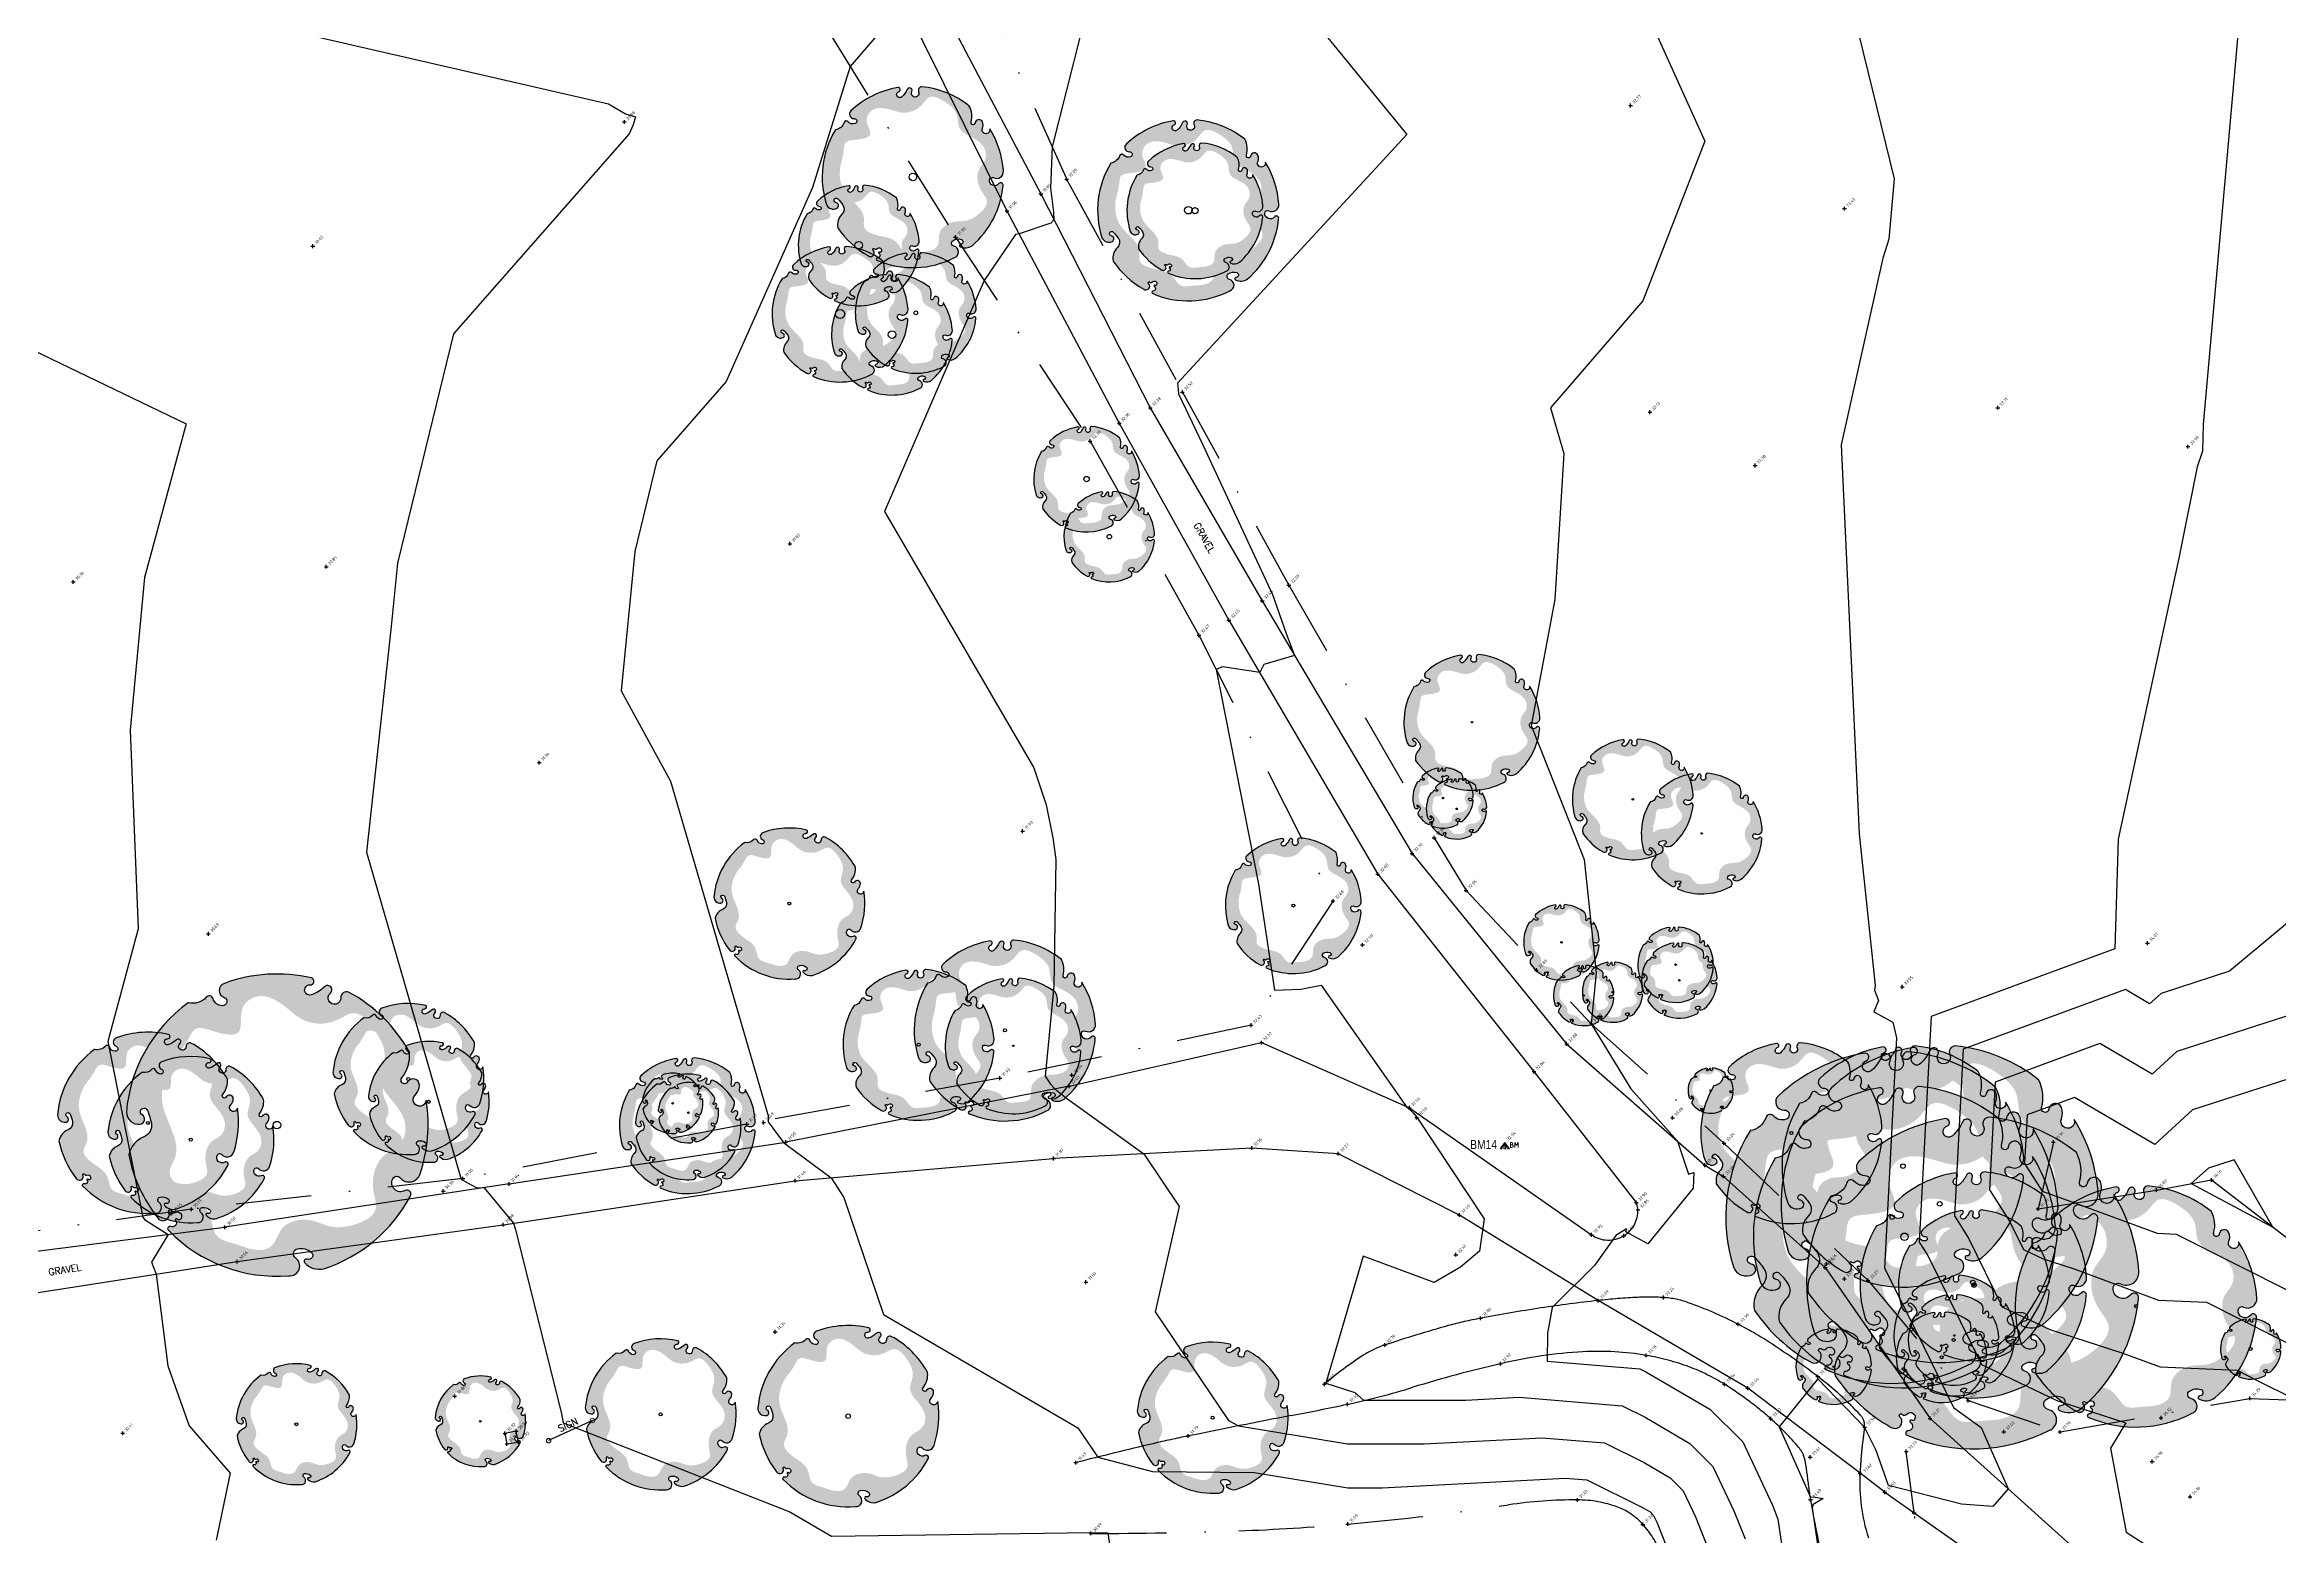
# Model space of a CAD drawing. Header units: metres. Extents: x 245957 to 247358, y 7418632 to 7419642.
# Drawn here: x 246593.6 to 246741.4, y 7419006.2 to 7419104.9 of the extents above; entities that cross this region are included whole.
import ezdxf
from ezdxf.enums import TextEntityAlignment as Align

# ---------------------------------------------------------------- set-up
doc = ezdxf.new("R2010")
doc.units = ezdxf.units.M
doc.linetypes.add('DASHDOT', pattern=[10, 5, -2.5, 0, -2.5])
doc.linetypes.add('PHANTOM', pattern=[2.5, 1.25, -0.25, 0.25, -0.25, 0.25, -0.25])
for name, color, linetype in [('-TEXT', 7, 'Continuous'), ('017_NAIL-L', 8, 'Continuous'), ('102_TOP_OF_BANK', 37, 'PHANTOM'), ('102_TOP_OF_BANK-L', 37, 'PHANTOM'), ('102_TOP_OF_BANK-S', 37, 'PHANTOM'), ('103_TOE_OF_BATTER', 37, 'DASHDOT'), ('103_TOE_OF_BATTER-L', 37, 'DASHDOT'), ('103_TOE_OF_BATTER-S', 37, 'DASHDOT'), ('104_EXISTING_SURFACE-L', 35, 'Continuous'), ('104_EXISTING_SURFACE-S', 35, 'Continuous'), ('201_SINGLE_TREE-H', 63, 'Continuous'), ('201_SINGLE_TREE-S', 96, 'Continuous'), ('203_GROUP_TREES', 116, 'DASHDOT'), ('203_GROUP_TREES-L', 116, 'DASHDOT'), ('203_GROUP_TREES-S', 116, 'DASHDOT'), ('405_EDGE_FORMATION', 33, 'Continuous'), ('405_EDGE_FORMATION-L', 33, 'Continuous'), ('405_EDGE_FORMATION-S', 33, 'Continuous'), ('503_SIGN', 89, 'Continuous'), ('EX-BENCHMARK', 7, 'Continuous'), ('EX-BENCHMARK_(SLS)', 8, 'Continuous'), ('EX-TRAFFIC_SIGN_(SLS)', 89, 'Continuous'), ('Surface_Contours_Major', 4, 'Continuous'), ('Surface_Contours_Minor', 253, 'Continuous')]:
    doc.layers.add(name, color=color, linetype=linetype)
doc.layers.add('EX-ELECT_PIT_(SLS)', color=7, linetype='Continuous', true_color=0xffa500)
doc.styles.add('BOLD', font='ARIALN.TTF')
doc.styles.add('ISO2.5', font='isocp.shx', dxfattribs={"height": 2.5})
doc.styles.get("Standard").update_dxf_attribs({"font": 'SIMPLEX.shx'})

# ---------------------------------------------------------------- blocks, each defined once
blk = doc.blocks.new('BM')
at = {"color": 0, "linetype": 'Continuous', "lineweight": 13}
for p, q in [((0, 0), (-0.31, -0.44)), ((-0.19, -0.44), (0, 0)), ((0, 0), (-0.06, -0.44)), ((0, 0), (0.19, -0.44)), ((0.31, -0.44), (0, 0)), ((0, 0), (0.06, -0.44)), ((-0.31, -0.44), (-0.19, -0.44)), ((-0.06, -0.44), (0.06, -0.44)), ((0.19, -0.44), (0.31, -0.44)), ((0.47, -0.02), (0.38, -0.02)), ((0.38, -0.02), (0.38, -0.34)), ((0.47, -0.16), (0.38, -0.16)), ((0.38, -0.16), (0.39, -0.16)), ((0.38, -0.34), (0.47, -0.34)), ((0.38, -0.34), (0.39, -0.34)), ((0.52, -0.04), (0.47, -0.02)), ((0.47, -0.16), (0.52, -0.14)), ((0.52, -0.17), (0.47, -0.16)), ((0.47, -0.34), (0.52, -0.33)), ((0.54, -0.09), (0.52, -0.04)), ((0.52, -0.14), (0.54, -0.09)), ((0.55, -0.21), (0.52, -0.17)), ((0.52, -0.33), (0.55, -0.29)), ((0.56, -0.25), (0.55, -0.21)), ((0.55, -0.29), (0.56, -0.25)), ((0.67, -0.34), (0.67, -0.02)), ((0.67, -0.02), (0.78, -0.19)), ((0.78, -0.19), (0.89, -0.02)), ((0.89, -0.02), (0.89, -0.34))]:
    blk.add_line(p, q, dxfattribs=at)
blk = doc.blocks.new('CROSS')
at = {"color": 0, "linetype": 'Continuous'}
for p, q in [((-0.5, 0), (0.5, 0)), ((0, -0.5), (0, 0.5))]:
    blk.add_line(p, q, dxfattribs=at)
blk = doc.blocks.new('201T')
at = {"layer": '201_SINGLE_TREE-S'}
blk.add_circle((0, 0), 0.5, dxfattribs=at)
blk = doc.blocks.new('201C')
at = {"layer": '201_SINGLE_TREE-H', "transparency": 33554534}
h = blk.add_hatch(color=256, dxfattribs=at)
h.paths.add_polyline_path([(-0.3717, -0.3344, 0.222926), (0.0196, -0.4996, 0.770799), (0.0439, -0.4417, -0.650302), (0.0511, -0.4116, -0.234737), (0.0964, -0.4247, -0.847312), (0.0816, -0.4475, 0.78443), (0.0732, -0.4583, 0.276934), (0.1352, -0.4813, 0.193599), (0.4309, -0.2536, 0.800435), (0.4144, -0.2337, -0.75216), (0.3757, -0.1925, -0.528914), (0.4006, -0.1909, 0.594112), (0.4663, -0.1804, 0.123805), (0.4962, 0.0616, -1.41759), (0.4607, 0.0811, 0.206906), (0.4758, 0.1133, 0.759729), (0.4374, 0.1252, -1.073307), (0.4187, 0.1392, 0.194379), (0.4474, 0.2231, 0.144612), (0.2544, 0.4304, 0.53339), (0.2277, 0.4128, -1.592592), (0.1939, 0.4293, 1.030038), (0.1758, 0.4513, -0.10361), (0.1314, 0.4262, -1.238487), (0.1282, 0.4593, 0.884725), (0.1336, 0.4818, 0.147549), (-0.1551, 0.4753, 0.71725), (-0.1579, 0.4291, -0.864032), (-0.1646, 0.4015, -0.310704), (-0.1946, 0.4266, 0.58143), (-0.2167, 0.4321, -0.281558), (-0.2766, 0.4162), (-0.2775, 0.4159, 0.217121), (-0.4959, 0.0634), (-0.4959, 0.0634, 0.440011), (-0.4522, 0.021, 0.723973), (-0.4442, 0.0516, -1.384648), (-0.4262, 0.0659, -0.051107), (-0.4149, 0.0223, -0.361502), (-0.441, -0.0208, 0.256822), (-0.4937, -0.0791, 0.116166), (-0.4065, -0.2911, 0.67803), (-0.3682, -0.2843, 0.170035), (-0.3696, -0.274, -1.054701), (-0.3596, -0.2696, 0.431903), (-0.3468, -0.2749, -0.910728), (-0.3329, -0.2993, -0.42046), (-0.3418, -0.2976, 1.007885), (-0.3479, -0.3018, -0.766634), (-0.3646, -0.3216, 0.938602), (-0.3717, -0.3344)])
edge = h.paths.add_edge_path(flags=16)
edge.add_spline(control_points=[(-0.3177, 0.2468), (-0.303, 0.2628), (-0.2856, 0.2893), (-0.256, 0.3411), (-0.1928, 0.3155), (-0.0921, 0.286), (-0.1162, 0.3941), (-0.0359, 0.4462), (0.0392, 0.3985), (0.1028, 0.3299), (0.1957, 0.3214), (0.2784, 0.3804), (0.3442, 0.2961), (0.3785, 0.2147), (0.3303, 0.1307), (0.3915, 0.0592), (0.4378, -0.0139), (0.4055, -0.0919), (0.3459, -0.1091), (0.3102, -0.1666), (0.3057, -0.2282), (0.3286, -0.3091), (0.2408, -0.3447), (0.1647, -0.3496), (0.103, -0.3142), (0.0463, -0.3153), (0.0047, -0.3356), (-0.0139, -0.3682), (-0.0327, -0.4069), (-0.0927, -0.4151), (-0.1463, -0.3868), (-0.23, -0.3665), (-0.2245, -0.2773), (-0.2864, -0.2294), (-0.3344, -0.1941), (-0.3737, -0.1409), (-0.3276, -0.0866), (-0.344, -0.0009), (-0.3866, 0.0828), (-0.3665, 0.1796), (-0.3359, 0.2271), (-0.3177, 0.2468)], knot_values=[0, 0, 0, 0, 0.064972, 0.101243, 0.15652, 0.245586, 0.324463, 0.387907, 0.486094, 0.554514, 0.671826, 0.728629, 0.823661, 0.919885, 0.989953, 1.075257, 1.171704, 1.23593, 1.293575, 1.346478, 1.426142, 1.479146, 1.570817, 1.644481, 1.712561, 1.774901, 1.807, 1.846291, 1.885582, 1.928182, 2.007036, 2.074591, 2.151638, 2.226455, 2.293426, 2.340744, 2.397548, 2.47317, 2.587294, 2.673595, 2.754259, 2.754259, 2.754259, 2.754259], degree=3, periodic=0)
at = {"layer": '201_SINGLE_TREE-S'}
blk.add_lwpolyline([(-0.3717, -0.3344, 0.222926), (0.0196, -0.4996, 0.770799), (0.0439, -0.4417, -0.650302), (0.0511, -0.4116, -0.234737), (0.0964, -0.4247, -0.847312), (0.0816, -0.4475, 0.78443), (0.0732, -0.4583, 0.276934), (0.1352, -0.4813, 0.193599), (0.4309, -0.2536, 0.800435), (0.4144, -0.2337, -0.75216), (0.3757, -0.1925, -0.528914), (0.4006, -0.1909, 0.594112), (0.4663, -0.1804, 0.123805), (0.4962, 0.0616, -1.41759), (0.4607, 0.0811, 0.206906), (0.4758, 0.1133, 0.759729), (0.4374, 0.1252, -1.073307), (0.4187, 0.1392, 0.194379), (0.4474, 0.2231, 0.144612), (0.2544, 0.4304, 0.53339), (0.2277, 0.4128, -1.592592), (0.1939, 0.4293, 1.030038), (0.1758, 0.4513, -0.10361), (0.1314, 0.4262, -1.238487), (0.1282, 0.4593, 0.884725), (0.1336, 0.4818, 0.147549), (-0.1551, 0.4753, 0.71725), (-0.1579, 0.4291, -0.864032), (-0.1646, 0.4015, -0.310704), (-0.1946, 0.4266, 0.58143), (-0.2167, 0.4321, -0.281558), (-0.2766, 0.4162), (-0.2775, 0.4159, 0.217121), (-0.4959, 0.0634), (-0.4959, 0.0634, 0.440011), (-0.4522, 0.021, 0.723973), (-0.4442, 0.0516, -1.384648), (-0.4262, 0.0659, -0.051107), (-0.4149, 0.0223, -0.361502), (-0.441, -0.0208, 0.256822), (-0.4937, -0.0791, 0.116166), (-0.4065, -0.2911, 0.67803), (-0.3682, -0.2843, 0.170035), (-0.3696, -0.274, -1.054701), (-0.3596, -0.2696, 0.431903), (-0.3468, -0.2749, -0.910728), (-0.3329, -0.2993, -0.42046), (-0.3418, -0.2976, 1.007885), (-0.3479, -0.3018, -0.766634), (-0.3646, -0.3216, 0.938602), (-0.3717, -0.3344)], format="xyb", dxfattribs=at)
blk = doc.blocks.new('SPD')
at = {"color": 0, "linetype": 'Continuous', "lineweight": 13}
blk.add_circle((0, 0), 0.15, dxfattribs=at)
blk = doc.blocks.new('GR')
at = {"layer": '-TEXT'}
blk.add_text('GRAVEL', height=0.45, dxfattribs=at).set_placement((0.04, -0.22), align=Align.CENTER)

msp = doc.modelspace()

# ---------------------------------------------------------------- linework, layer by layer
at = {"layer": '102_TOP_OF_BANK', "ltscale": 10}
msp.add_lwpolyline([(246726.44, 7419032.27), (246725.42, 7419027.84), (246733.25, 7419029.09), (246736.9, 7419029.76), (246743.36, 7419024.81), (246752.54, 7419025.86), (246758.62, 7419023.39)], dxfattribs=at)
for points in [[(246714.2, 7419006.09, -0.093938), (246713.65, 7419010.35, -0.003643), (246713.69, 7419011.06, -0.003153), (246713.76, 7419011.89, -0.021187), (246713.87, 7419012.71, 0.024665), (246713.95, 7419013.41, 0.207708), (246713.68, 7419014.19, 0.042892), (246710.86, 7419016.75, 0.018118), (246707.85, 7419018.89, 0.025606), (246705.59, 7419020.21, 0.033551), (246702.29, 7419021.64, 0.071727), (246700.64, 7419021.98, 0.02564), (246698.96, 7419021.99, 0.016227), (246696.32, 7419021.78, 0.009632), (246692.54, 7419021.29, 0.009069), (246688.55, 7419020.61, 0.021961), (246686.41, 7419020.12, 0.010961), (246682.22, 7419018.84, 0.064943), (246680.79, 7419018.16, 0.031815), (246678.22, 7419016.25)], [(246661.78, 7419011.06, -0.003736), (246666.89, 7419012.31, -0.008267), (246669.21, 7419012.82, -0.002044), (246676.02, 7419014.17, 0.003733), (246679.74, 7419014.92, 0.022942), (246684.07, 7419016.04, -0.017071), (246689.86, 7419017.6, -0.043334), (246695.32, 7419018.39, -0.057041), (246699.51, 7419018.15, -0.045495), (246702.35, 7419017.39, -0.051482), (246704.68, 7419016.24, -0.020122), (246706.29, 7419015.14, -0.021033), (246707.74, 7419013.96, -0.036034), (246709.6, 7419012.06, -0.116676), (246709.98, 7419011.32, -0.037667), (246710.14, 7419010.35, 0.021168), (246710.37, 7419008.61, 0.018688), (246711.68, 7419002.44, -0.026502)]]:
    msp.add_lwpolyline(points, format="xyb", dxfattribs=at)
at = {"layer": '103_TOE_OF_BATTER'}
for points in [[(246705.49, 7418928.48, 0.000003), (246706.2, 7418917.81, 0.000938)], [(246662.78, 7419006.37, 0.009113), (246672.55, 7419006.54, 0.012335), (246679.76, 7419006.99, 0.016642), (246690.4, 7419008.26, -0.039111), (246694.95, 7419008.59, -0.08902), (246697.62, 7419008.11, -0.120307), (246699.28, 7419006.97, -0.083201), (246700.47, 7419005.1, -0.083834)]]:
    msp.add_lwpolyline(points, format="xyb", dxfattribs=at)
msp.add_lwpolyline([(246718.22, 7418999.95), (246717.23, 7419007.74), (246716.71, 7419011.79)], dxfattribs=at)
at = {"layer": '203_GROUP_TREES'}
for p, q in [((246654.92, 7419109.9), (246661.17, 7419095.99)), ((246645.39, 7419105.8), (246653.82, 7419092.15)), ((246661.17, 7419095.99), (246668.83, 7419081.9)), ((246653.82, 7419092.15), (246662.72, 7419078.65)), ((246668.83, 7419081.9), (246675.87, 7419069.12)), ((246662.72, 7419078.65), (246669.92, 7419065.81)), ((246675.87, 7419069.12), (246685.48, 7419052.41)), ((246669.92, 7419065.81), (246678.79, 7419048.22)), ((246685.48, 7419052.41), (246687.59, 7419048.92)), ((246678.79, 7419048.22), (246673.37, 7419040)), ((246687.59, 7419048.92), (246695.87, 7419040.1)), ((246673.37, 7419040), (246656.75, 7419036.5)), ((246695.87, 7419040.1), (246704.65, 7419032.19)), ((246656.75, 7419036.5), (246640.02, 7419033.46)), ((246640.02, 7419033.46), (246621.24, 7419029.85)), ((246704.65, 7419032.19), (246714.18, 7419023.11)), ((246621.24, 7419029.85), (246603.28, 7419027.82)), ((246603.28, 7419027.82), (246585.03, 7419025.27)), ((246714.18, 7419023.11), (246720.81, 7419015.17)), ((246720.81, 7419015.17), (246726.88, 7419013.09)), ((246726.88, 7419013.09), (246739.42, 7419015.31)), ((246739.42, 7419015.31), (246758.02, 7419014.58))]:
    msp.add_line(p, q, dxfattribs=at)
at = {"layer": '405_EDGE_FORMATION'}
for p, q in [((246652.15, 7419108.89), (246659.46, 7419095.01)), ((246650.28, 7419107.92), (246657.22, 7419093.88)), ((246659.46, 7419095.01), (246666.7, 7419080.86)), ((246657.22, 7419093.88), (246664.65, 7419079.84)), ((246666.7, 7419080.86), (246674.1, 7419068.09)), ((246664.65, 7419079.84), (246671.9, 7419066.81)), ((246674.1, 7419068.09), (246684.02, 7419051.36)), ((246671.9, 7419066.81), (246681.75, 7419050)), ((246684.02, 7419051.36), (246694.24, 7419038.77)), ((246681.75, 7419050), (246692.08, 7419036.94)), ((246661.33, 7419035.97), (246674.07, 7419038.85)), ((246674.07, 7419038.85), (246683.84, 7419034.53)), ((246694.24, 7419038.77), (246703.39, 7419030.74)), ((246692.08, 7419036.94), (246698.85, 7419028.27)), ((246661.33, 7419035.97), (246642.59, 7419032.26)), ((246683.84, 7419034.53), (246695.89, 7419026.13)), ((246624.29, 7419029.5), (246642.59, 7419032.26)), ((246673.41, 7419031.87), (246660.3, 7419031.18)), ((246679.14, 7419031.5), (246673.41, 7419031.87)), ((246643.22, 7419029.71), (246660.3, 7419031.18)), ((246687.15, 7419027.44), (246679.14, 7419031.5)), ((246703.39, 7419030.74), (246704.62, 7419030)), ((246624.29, 7419029.5), (246605.5, 7419026.63)), ((246623.91, 7419026.8), (246643.22, 7419029.71)), ((246704.62, 7419030), (246711.34, 7419023.97)), ((246696.32, 7419021.78), (246687.15, 7419027.44)), ((246698.85, 7419028.27), (246698.96, 7419027.79)), ((246586.69, 7419024.23), (246605.5, 7419026.63)), ((246606.31, 7419024.36), (246623.91, 7419026.8)), ((246586.09, 7419021.22), (246606.31, 7419024.36)), ((246711.34, 7419023.97), (246718.28, 7419013.98)), ((246706.23, 7419015.98), (246696.32, 7419021.78)), ((246713.65, 7419010.35), (246706.23, 7419015.98)), ((246730.1, 7419003.33), (246718.28, 7419013.98)), ((246715.29, 7419009.1), (246713.65, 7419010.35)), ((246715.29, 7419009.1), (246717.23, 7419007.74)), ((246717.23, 7419007.74), (246727.15, 7419000.78))]:
    msp.add_line(p, q, dxfattribs=at)
msp.add_lwpolyline([(246695.89, 7419026.13, 0.144525), (246696.95, 7419025.78, 0.144525), (246698.02, 7419026.06, 0.132005), (246698.72, 7419026.8, 0.132005), (246698.96, 7419027.79)], format="xyb", dxfattribs=at)
at = {"layer": '503_SIGN'}
msp.add_line((246629.81, 7419013.84), (246626.91, 7419012.51), dxfattribs=at)
at = {"layer": 'EX-ELECT_PIT_(SLS)'}
for p, q in [((246624.77, 7419013.13), (246624.02, 7419012.99)), ((246624.02, 7419012.99), (246624.15, 7419012.29)), ((246624.91, 7419012.41), (246624.77, 7419013.13)), ((246624.15, 7419012.29), (246624.91, 7419012.41))]:
    msp.add_line(p, q, dxfattribs=at)
at = {"layer": 'Surface_Contours_Major'}
for points, elevation in [([(246692.11, 7419123.45), (246703.38, 7419098.5), (246699.28, 7419087.94), (246693.18, 7419080.86), (246694.05, 7419077.84), (246693.46, 7419068.16), (246691.89, 7419059.84), (246693.04, 7419056.94), (246695.41, 7419050.96), (246696.2, 7419043.46), (246695.87, 7419040.1), (246698.49, 7419035.8), (246701.58, 7419032.32), (246702.31, 7419030.15), (246702.65, 7419030.25), (246702.62, 7419029.22), (246699.62, 7419025.53), (246698.16, 7419026.32), (246698.2, 7419026.53), (246697.5, 7419026.08), (246696.09, 7419024.11), (246693.28, 7419021.33), (246692.98, 7419019.62), (246692.95, 7419017.78), (246699.09, 7419017.26), (246699.49, 7419017.06), (246703.72, 7419014.59), (246705.89, 7419012.43), (246707.86, 7419008.24), (246708.22, 7419007.32), (246709.37, 7418999.42)], 33), ([(246664.01, 7419113.14), (246660.21, 7419098.12), (246660.1, 7419095.38), (246660.31, 7419093.81), (246660.33, 7419093.29), (246660.12, 7419093.07), (246658.02, 7419092.37), (246657.78, 7419092.32), (246655.72, 7419089.27), (246649.13, 7419074), (246658.99, 7419057.04), (246659.82, 7419054.58), (246660.25, 7419052.39), (246660.46, 7419050.97), (246660.33, 7419042.57), (246659.76, 7419036.63), (246660.1, 7419036.11), (246660.39, 7419035.78), (246661.16, 7419035.18), (246666.28, 7419031.5), (246668.62, 7419028), (246667.03, 7419021.04), (246671.88, 7419013.84), (246672.54, 7419013.49), (246679.75, 7419012.3), (246684.81, 7419012.29), (246692.63, 7419012.7), (246696.75, 7419012.36), (246699.37, 7419011.06), (246701.08, 7419010.06), (246701.96, 7419009.18), (246702.76, 7419007.48), (246703.86, 7419004.7)], 32), ([(246739.01, 7419109.76), (246736.34, 7419079.74), (246736.31, 7419077.98), (246735.95, 7419076.96), (246734.74, 7419070.91), (246730.73, 7419052.32), (246730.51, 7419045.05), (246718.35, 7419040.58), (246717.57, 7419025.65), (246718.13, 7419024.77), (246721.68, 7419017.56), (246726.67, 7419015.17), (246731.23, 7419013.7), (246730.21, 7419012.02), (246731.25, 7419006.46), (246732.43, 7419005.7)], 34), ([(246610.06, 7419105.75), (246630.86, 7419100.98), (246631.99, 7419100.3), (246632.65, 7419100.1), (246632.49, 7419099.57), (246632.23, 7419098.98), (246620.62, 7419085.74), (246616.91, 7419070.58), (246616.5, 7419066.38), (246614.86, 7419051.46), (246621.06, 7419030.03), (246621.14, 7419029.79), (246622.11, 7419029.26), (246622.65, 7419029.25), (246624.02, 7419027.58), (246624.58, 7419026.91), (246624.71, 7419026.49), (246627.77, 7419014.29), (246627.87, 7419013.68), (246642.87, 7419007.79), (246645.61, 7419006.19), (246662.77, 7419006.43), (246662.83, 7419006.42), (246663.89, 7419006.41), (246666.11, 7418991.17)], 31), ([(246744.39, 7419041.41), (246734.6, 7419038.26), (246732.97, 7419036.76), (246729.52, 7419038.78), (246722.58, 7419036.24), (246722.21, 7419029.11), (246723.53, 7419027.04), (246724.45, 7419025.17), (246725.75, 7419024.54), (246727.74, 7419023.9), (246733.4, 7419021.81), (246736.57, 7419021.67), (246741.11, 7419019.39), (246742.73, 7419018.57)], 35)]:
    msp.add_lwpolyline(points, dxfattribs=dict(at, elevation=elevation))
at = {"layer": 'Surface_Contours_Major', "elevation": 36}
msp.add_lwpolyline([(246740.96, 7419026.64), (246738.4, 7419031.1), (246736.69, 7419030.55), (246735.56, 7419029.52)], close=True, dxfattribs=at)
at = {"layer": 'Surface_Contours_Minor'}
for points, elevation in [([(246672.54, 7419112.6), (246683.68, 7419098.93), (246668.51, 7419082.49), (246668.53, 7419082.32), (246668.56, 7419081.77), (246670.15, 7419078.45), (246674.79, 7419068.5), (246675.68, 7419065.92), (246676.25, 7419064.47), (246674.21, 7419063.87), (246673.94, 7419063.33), (246671.49, 7419063.71), (246671.07, 7419063.53), (246673.86, 7419049.33), (246674.91, 7419042.33), (246676.67, 7419042.38), (246678, 7419042.66), (246683.66, 7419034.61), (246683.8, 7419034.5), (246684.11, 7419034.18), (246684.38, 7419033.86), (246688.79, 7419027.19), (246688.47, 7419025.04), (246687.23, 7419023.98), (246685.47, 7419022.98), (246680.79, 7419024.71), (246678.31, 7419016.31), (246680.23, 7419015.69), (246680.8, 7419015.2), (246687.57, 7419015.19), (246691.11, 7419015.38), (246697.92, 7419014.81), (246699.43, 7419014.06), (246702.4, 7419012.32), (246703.92, 7419010.81), (246705.31, 7419007.86), (246706.04, 7419006.01)], 32.5), ([(246712.12, 7419111.49), (246715.9, 7419096), (246715.55, 7419092.01), (246715.15, 7419090.76), (246712.41, 7419078.4), (246713.59, 7419052.67), (246714.64, 7419042.63), (246714.61, 7419042.33), (246714.86, 7419041.64), (246714.56, 7419040.89), (246715.81, 7419040.21), (246716.05, 7419039.16), (246715.26, 7419023.92), (246715.43, 7419023.64), (246717.86, 7419018.71), (246719.83, 7419014.71), (246721.67, 7419013.37), (246723.45, 7419009.32), (246722.43, 7419008.15), (246720.35, 7419008.3), (246715.53, 7419009.55), (246714.72, 7419011.85), (246713.95, 7419013.41), (246713.94, 7419013.41), (246710.85, 7419016.6), (246708.3, 7419013.42), (246710.37, 7419008.78), (246710.54, 7419008.8), (246711.2, 7419008.69), (246710.54, 7419008.29), (246710.48, 7419008.07), (246711.89, 7418998.35)], 33.5), ([(246650.37, 7419107.54), (246646.85, 7419103.44), (246644.37, 7419095.44), (246638.66, 7419082.59), (246634.07, 7419077.35), (246632.61, 7419071.35), (246631.71, 7419062.12), (246634.96, 7419056.15), (246641.46, 7419033.93), (246641.43, 7419033.61), (246642.12, 7419032.68), (246642.33, 7419032.39), (246642.44, 7419032.24), (246642.63, 7419032.1), (246645.6, 7419029.91), (246646.43, 7419028.59), (246649.05, 7419020.86), (246661.91, 7419013.36), (246663.23, 7419011.41), (246666.86, 7419010.46), (246673.57, 7419010.41), (246679.76, 7419009.39), (246682.05, 7419009.39), (246694.14, 7419010.03), (246695.58, 7419009.91), (246699.3, 7419008.06), (246699.76, 7419007.79), (246699.99, 7419007.56), (246700.21, 7419007.11), (246701.68, 7419003.38)], 31.5), ([(246588.62, 7419086.68), (246602.93, 7419079.79), (246600.18, 7419069.62), (246599.23, 7419059.52), (246599.76, 7419046.38), (246597.76, 7419038.93), (246600.06, 7419027.29), (246600.17, 7419027.15), (246601.74, 7419026.15), (246600.64, 7419024.33), (246600.95, 7419023.53), (246601.71, 7419017.47), (246603.13, 7419013.49), (246605.85, 7419010.36), (246604.92, 7419005.93)], 30.5), ([(246747.15, 7419051.12), (246738.09, 7419043.57), (246733.56, 7419042.11), (246732.8, 7419041.42), (246731.2, 7419042.36), (246720.47, 7419038.41), (246719.89, 7419027.38), (246720.83, 7419025.91), (246723.06, 7419021.36), (246726.21, 7419019.86), (246731.04, 7419018.3), (246733.49, 7419017.39), (246738.59, 7419017.17), (246739.92, 7419016.5), (246742.4, 7419015.26)], 34.5)]:
    msp.add_lwpolyline(points, dxfattribs=dict(at, elevation=elevation))
at = {"layer": 'Surface_Contours_Minor', "elevation": 35.5}
msp.add_lwpolyline([(246725.69, 7419029.01), (246727.89, 7419028.23), (246733.31, 7419026.23), (246734.55, 7419026.18), (246742.31, 7419022.27), (246743.07, 7419021.89), (246747.24, 7419020.2), (246752.36, 7419025.84), (246746.95, 7419035.61), (246745.77, 7419037.67), (246735.64, 7419034.4), (246733.14, 7419032.1), (246727.83, 7419035.21), (246724.7, 7419034.06), (246724.53, 7419030.84)], close=True, dxfattribs=at)

# ---------------------------------------------------------------- block references
at = {"layer": '-TEXT'}
for p, rotation in [((246670.26, 7419072.28), 299.1124495772293), ((246594.87, 7419023.81), 8.835281686111715)]:
    msp.add_blockref('GR', p, dxfattribs=dict(at, rotation=rotation))
at = {"layer": '102_TOP_OF_BANK-S', "xscale": 0.25, "yscale": 0.25, "zscale": 0.25}
for p in [(246726.44, 7419032.27), (246733.25, 7419029.09), (246736.9, 7419029.76), (246725.42, 7419027.84), (246700.64, 7419021.98), (246688.55, 7419020.61), (246705.59, 7419020.21), (246682.22, 7419018.84), (246689.86, 7419017.6), (246699.51, 7419018.15), (246678.22, 7419016.25), (246704.68, 7419016.24), (246710.86, 7419016.75), (246679.74, 7419014.92), (246669.21, 7419012.82), (246707.74, 7419013.96), (246713.95, 7419013.41), (246661.78, 7419011.06), (246710.35, 7419011.42), (246713.64, 7419010.35), (246713.65, 7419010.35), (246710.37, 7419008.61), (246717.23, 7419007.74)]:
    msp.add_blockref('CROSS', p, dxfattribs=at)
at = {"layer": '103_TOE_OF_BATTER-S', "xscale": 0.25, "yscale": 0.25, "zscale": 0.25}
for p in [(246716.71, 7419011.79), (246694.95, 7419008.59), (246679.76, 7419006.99), (246699.28, 7419006.97), (246662.78, 7419006.37)]:
    msp.add_blockref('CROSS', p, dxfattribs=at)
at = {"layer": '104_EXISTING_SURFACE-S', "xscale": 0.25, "yscale": 0.25, "zscale": 0.25}
for p in [(246631.92, 7419099.77), (246698.47, 7419100.86), (246712.62, 7419094.04), (246611.31, 7419091.55), (246699.75, 7419080.57), (246722.76, 7419080.86), (246735.34, 7419078.29), (246706.71, 7419077.04), (246642.87, 7419071.86), (246612.2, 7419070.34), (246595.47, 7419069.33), (246626.29, 7419057.38), (246658.26, 7419052.84), (246604.4, 7419046.05), (246680.74, 7419045.31), (246732.66, 7419045.43), (246692.24, 7419043.64), (246716.44, 7419042.54), (246661.51, 7419036.7), (246641.13, 7419033.56), (246684.32, 7419033.89), (246701.25, 7419033.88), (246619.94, 7419029.03), (246601.95, 7419027.54), (246686.91, 7419024.81), (246662.45, 7419023), (246711.43, 7419024.2), (246641.89, 7419019.71), (246620.7, 7419015.45), (246733.56, 7419014.02), (246598.74, 7419013), (246723.16, 7419013.1), (246732.97, 7419011.13), (246735.48, 7419008.8)]:
    msp.add_blockref('CROSS', p, dxfattribs=at)
at = {"layer": '201_SINGLE_TREE-S'}
for name, p, xscale, yscale, zscale, rotation in [('201C', (246651, 7419096.13), 11.999, 11.999, 11.999, 25), ('201C', (246669.22, 7419093.93), 11.999, 11.999, 11.999, 25), ('201C', (246669.66, 7419093.9), 8.999, 8.999, 8.999, 25), ('201C', (246647.42, 7419091.61), 7.999, 7.999, 7.999, 25), ('201T', (246651, 7419096.13), 0.499, 0.499, 0.499, 25), ('201T', (246669.22, 7419093.93), 0.499, 0.499, 0.499, 25), ('201T', (246669.66, 7419093.9), 0.399, 0.399, 0.399, 25), ('201C', (246646.19, 7419087.06), 8.999, 8.999, 8.999, 25), ('201C', (246651.19, 7419087.14), 7.999, 7.999, 7.999, 25), ('201C', (246649.62, 7419085.7), 7.999, 7.999, 7.999, 25), ('201T', (246647.42, 7419091.61), 0.499, 0.499, 0.499, 25), ('201T', (246646.19, 7419087.06), 0.599, 0.599, 0.599, 25), ('201T', (246651.19, 7419087.14), 0.249, 0.249, 0.249, 25), ('201T', (246649.62, 7419085.7), 0.499, 0.499, 0.499, 25), ('201C', (246662.49, 7419076.14), 6.999, 6.999, 6.999, 25), ('201C', (246663.99, 7419072.33), 5.999, 5.999, 5.999, 25), ('201T', (246662.49, 7419076.14), 0.349, 0.349, 0.349, 25), ('201T', (246663.99, 7419072.33), 0.299, 0.299, 0.299, 25), ('201C', (246687.98, 7419060.05), 9, 9, 9, 25), ('201T', (246687.98, 7419060.05), 0.1, 0.1, 0.1, 25), ('201C', (246698.62, 7419054.95), 8, 8, 8, 25), ('201C', (246686.07, 7419055.04), 4, 4, 4, 25), ('201C', (246686.96, 7419054.32), 4, 4, 4, 25), ('201C', (246703.18, 7419052.69), 8, 8, 8, 25), ('201T', (246686.07, 7419055.04), 0.1, 0.1, 0.1, 25), ('201T', (246686.96, 7419054.32), 0.1, 0.1, 0.1, 25), ('201T', (246698.62, 7419054.95), 0.1, 0.1, 0.1, 25), ('201C', (246642.82, 7419048.05), 10, 10, 10, 2.3), ('201C', (246676.17, 7419047.92), 9, 9, 9, 25), ('201T', (246703.18, 7419052.69), 0.1, 0.1, 0.1, 25), ('201T', (246642.82, 7419048.05), 0.2, 0.2, 0.2, 2.3), ('201C', (246693.9, 7419045.49), 5, 5, 5, 25), ('201C', (246657.09, 7419039.66), 12, 12, 12, 25), ('201T', (246676.17, 7419047.92), 0.2, 0.2, 0.2, 25), ('201C', (246701.45, 7419044.01), 5, 5, 5, 25), ('201C', (246651.38, 7419038.71), 10, 10, 10, 25), ('201T', (246693.9, 7419045.49), 0.1, 0.1, 0.1, 25), ('201C', (246701.7, 7419042.97), 5, 5, 5, 25), ('201C', (246608.94, 7419033.39), 20, 20, 20, 2.3), ('201C', (246657.64, 7419038.64), 9, 9, 9, 25), ('201C', (246695.37, 7419041.97), 4, 4, 4, 25), ('201C', (246697.28, 7419042.19), 4, 4, 4, 25), ('201T', (246701.45, 7419044.01), 0.1, 0.1, 0.1, 25), ('201T', (246697.28, 7419042.19), 0.1, 0.1, 0.1, 25), ('201T', (246701.7, 7419042.97), 0.1, 0.1, 0.1, 25), ('201C', (246617.62, 7419036.44), 10, 10, 10, 2.3), ('201T', (246695.37, 7419041.97), 0.1, 0.1, 0.1, 25), ('201C', (246709.11, 7419032.87), 12, 12, 12, 25), ('201C', (246715.77, 7419027.3), 22, 22, 22, 25), ('201C', (246718.92, 7419028.18), 21, 21, 21, 25), ('201C', (246716.49, 7419030.67), 16, 16, 16, 25), ('201C', (246600.4, 7419033.54), 12, 12, 12, 2.3), ('201C', (246636.09, 7419033.36), 9, 9, 9, 25), ('201T', (246657.09, 7419039.66), 0.2, 0.2, 0.2, 25), ('201C', (246716.59, 7419026), 20, 20, 20, 25), ('201C', (246603.24, 7419032.43), 11, 11, 11, 2.3), ('201C', (246618.98, 7419034.93), 8, 8, 8, 2.3), ('201T', (246651.38, 7419038.71), 0.2, 0.2, 0.2, 25), ('201T', (246657.64, 7419038.64), 0.1, 0.1, 0.1, 25), ('201T', (246617.62, 7419036.44), 0.2, 0.2, 0.2, 2.3), ('201C', (246636.13, 7419033.27), 7, 7, 7, 2.3), ('201C', (246635.11, 7419034.83), 4, 4, 4, 2.3), ('201C', (246636.15, 7419034.21), 4, 4, 4, 2.3), ('201C', (246703.77, 7419035.67), 3, 3, 3, 25), ('201C', (246721.11, 7419022.97), 22, 22, 22, 25), ('201T', (246618.98, 7419034.93), 0.2, 0.2, 0.2, 2.3), ('201T', (246635.11, 7419034.83), 0.1, 0.1, 0.1, 2.3), ('201T', (246703.77, 7419035.67), 0.1, 0.1, 0.1, 25), ('201T', (246600.4, 7419033.54), 0.2, 0.2, 0.2, 2.3), ('201T', (246608.94, 7419033.39), 0.5, 0.5, 0.5, 2.3), ('201T', (246636.13, 7419033.27), 0.2, 0.2, 0.2, 2.3), ('201T', (246636.09, 7419033.36), 0.1, 0.1, 0.1, 25), ('201T', (246636.15, 7419034.21), 0.1, 0.1, 0.1, 2.3), ('201T', (246603.24, 7419032.43), 0.2, 0.2, 0.2, 2.3), ('201T', (246709.11, 7419032.87), 0.2, 0.2, 0.2, 25), ('201C', (246721.15, 7419022.83), 15, 15, 15, 25), ('201C', (246731.91, 7419021.41), 16, 16, 16, 25), ('201T', (246716.49, 7419030.67), 0.3, 0.3, 0.3, 25), ('201C', (246721.19, 7419022.8), 10, 10, 10, 25), ('201T', (246715.77, 7419027.3), 0.3, 0.3, 0.3, 25), ('201T', (246718.92, 7419028.18), 0.3, 0.3, 0.3, 25), ('201T', (246716.59, 7419026), 0.5, 0.5, 0.5, 25), ('201C', (246719.89, 7419019.47), 8, 8, 8, 25), ('201C', (246719.84, 7419019.18), 6, 6, 6, 25), ('201T', (246721.11, 7419022.97), 0.3, 0.3, 0.3, 25), ('201T', (246721.19, 7419022.8), 0.3, 0.3, 0.3, 25), ('201C', (246719.04, 7419018.03), 6, 6, 6, 25), ('201T', (246721.15, 7419022.83), 0.2, 0.2, 0.2, 25), ('201T', (246731.91, 7419021.41), 0.2, 0.2, 0.2, 25), ('201C', (246646.72, 7419014.13), 12, 12, 12, 2.3), ('201C', (246711.91, 7419017.41), 5, 5, 5, 25), ('201C', (246739.49, 7419018.58), 4, 4, 4, 25), ('201C', (246634.31, 7419014.25), 10, 10, 10, 2.3), ('201C', (246670.82, 7419014.03), 10, 10, 10, 2.3), ('201T', (246719.84, 7419019.18), 0.2, 0.2, 0.2, 25), ('201T', (246719.89, 7419019.47), 0.1, 0.1, 0.1, 25), ('201T', (246739.49, 7419018.58), 0.2, 0.2, 0.2, 25), ('201C', (246610.23, 7419013.6), 8, 8, 8, 2.3), ('201T', (246711.91, 7419017.41), 0.1, 0.1, 0.1, 25), ('201T', (246719.04, 7419018.03), 0.2, 0.2, 0.2, 25), ('201T', (246634.31, 7419014.25), 0.2, 0.2, 0.2, 2.3), ('201T', (246646.72, 7419014.13), 0.3, 0.3, 0.3, 2.3), ('201T', (246670.82, 7419014.03), 0.2, 0.2, 0.2, 2.3), ('201T', (246610.23, 7419013.6), 0.2, 0.2, 0.2, 2.3), ('201T', (246622.39, 7419013.79), 0.1, 0.1, 0.1, 2.3)]:
    msp.add_blockref(name, p, dxfattribs=dict(at, xscale=xscale, yscale=yscale, zscale=zscale, rotation=rotation))
at = {"layer": '203_GROUP_TREES-S', "xscale": 0.25, "yscale": 0.25, "zscale": 0.25}
for p in [(246661.17, 7419095.99), (246653.82, 7419092.15), (246668.83, 7419081.9), (246662.72, 7419078.65), (246675.87, 7419069.12), (246669.92, 7419065.81), (246685.48, 7419052.41), (246678.79, 7419048.22), (246687.59, 7419048.92), (246673.37, 7419040), (246695.87, 7419040.1), (246656.75, 7419036.5), (246640.02, 7419033.46), (246704.65, 7419032.19), (246621.24, 7419029.85), (246603.28, 7419027.82), (246712.61, 7419023.22), (246714.18, 7419023.11), (246720.81, 7419015.17), (246739.42, 7419015.31), (246726.88, 7419013.09)]:
    msp.add_blockref('CROSS', p, dxfattribs=at)
at = {"layer": '405_EDGE_FORMATION-S', "xscale": 0.25, "yscale": 0.25, "zscale": 0.25}
for p in [(246657.22, 7419093.88), (246659.46, 7419095.01), (246666.7, 7419080.86), (246664.65, 7419079.84), (246674.1, 7419068.09), (246671.9, 7419066.81), (246684.02, 7419051.36), (246681.75, 7419050), (246674.07, 7419038.85), (246694.24, 7419038.77), (246692.08, 7419036.94), (246661.33, 7419035.97), (246683.84, 7419034.53), (246642.59, 7419032.26), (246673.41, 7419031.87), (246660.3, 7419031.18), (246679.14, 7419031.5), (246703.39, 7419030.74), (246624.29, 7419029.5), (246643.22, 7419029.71), (246704.62, 7419030), (246687.15, 7419027.44), (246698.85, 7419028.27), (246698.96, 7419027.79), (246605.5, 7419026.63), (246623.91, 7419026.8), (246695.89, 7419026.13), (246698.02, 7419026.06), (246606.31, 7419024.36), (246711.34, 7419023.97), (246696.32, 7419021.78), (246706.23, 7419015.98), (246718.28, 7419013.98), (246715.29, 7419009.1)]:
    msp.add_blockref('CROSS', p, dxfattribs=at)
at = {"layer": 'EX-BENCHMARK_(SLS)'}
msp.add_blockref('BM', (246690.15, 7419032.25), dxfattribs=at)
at = {"layer": 'EX-ELECT_PIT_(SLS)', "xscale": 6, "yscale": 6, "zscale": 6, "rotation": 2.3}
msp.add_blockref('201C', (246622.39, 7419013.79), dxfattribs=at)
at = {"layer": 'EX-ELECT_PIT_(SLS)', "xscale": 0.25, "yscale": 0.25, "zscale": 0.25}
for p in [(246624.02, 7419012.99), (246624.77, 7419013.13), (246624.15, 7419012.29), (246624.91, 7419012.41)]:
    msp.add_blockref('CROSS', p, dxfattribs=at)
at = {"layer": 'EX-TRAFFIC_SIGN_(SLS)', "lineweight": 30}
for p in [(246626.91, 7419012.51), (246629.81, 7419013.84)]:
    msp.add_blockref('SPD', p, dxfattribs=at)

# ---------------------------------------------------------------- texts
at = {"layer": '-TEXT'}
msp.add_text('SIGN', height=0.45, rotation=24.7583, dxfattribs=at).set_placement((246628.28, 7419013.35), align=Align.CENTER)
at = {"layer": '017_NAIL-L', "style": 'ISO2.5'}
msp.add_text('32.94', height=0.2, rotation=45, dxfattribs=at).set_placement((246690.32, 7419032.42), align=Align.MIDDLE_LEFT)
at = {"layer": '102_TOP_OF_BANK-L', "style": 'ISO2.5'}
for s, p in [('35.91', (246726.61, 7419032.44)), ('35.82', (246733.41, 7419029.25)), ('36.10', (246737.07, 7419029.93)), ('35.35', (246725.59, 7419028)), ('33.24', (246700.81, 7419022.15)), ('32.86', (246688.72, 7419020.78)), ('33.39', (246705.76, 7419020.38)), ('32.70', (246682.38, 7419019.01)), ('33.18', (246699.68, 7419018.31)), ('32.92', (246690.02, 7419017.77)), ('33.50', (246711.03, 7419016.92)), ('32.50', (246678.39, 7419016.41)), ('33.36', (246704.85, 7419016.41)), ('32.45', (246679.91, 7419015.09)), ('33.47', (246707.91, 7419014.13)), ('31.79', (246669.38, 7419012.99)), ('33.50', (246714.12, 7419013.58)), ('31.43', (246661.95, 7419011.23)), ('33.61', (246710.52, 7419011.58)), ('33.62', (246713.89, 7419010.46)), ('33.49', (246710.54, 7419008.78))]:
    msp.add_text(s, height=0.2, rotation=45, dxfattribs=at).set_placement(p, align=Align.MIDDLE_LEFT)
at = {"layer": '103_TOE_OF_BATTER-L', "style": 'ISO2.5'}
for s, p in [('33.33', (246716.88, 7419011.96)), ('31.23', (246695.12, 7419008.76)), ('30.99', (246662.95, 7419006.53)), ('31.09', (246679.93, 7419007.15)), ('31.32', (246699.45, 7419007.14))]:
    msp.add_text(s, height=0.2, rotation=45, dxfattribs=at).set_placement(p, align=Align.MIDDLE_LEFT)
at = {"layer": '104_EXISTING_SURFACE-L', "style": 'ISO2.5'}
for s, p in [('32.77', (246698.64, 7419101.03)), ('30.98', (246632.08, 7419099.94)), ('33.43', (246712.79, 7419094.21)), ('30.65', (246611.47, 7419091.72)), ('33.13', (246699.91, 7419080.74)), ('33.71', (246722.92, 7419081.03)), ('33.98', (246735.51, 7419078.46)), ('33.38', (246706.87, 7419077.21)), ('31.83', (246643.04, 7419072.03)), ('30.85', (246612.37, 7419070.51)), ('30.36', (246595.64, 7419069.5)), ('31.34', (246626.45, 7419057.55)), ('31.93', (246658.43, 7419053.01)), ('30.69', (246604.56, 7419046.22)), ('32.59', (246680.91, 7419045.48)), ('34.07', (246732.83, 7419045.6)), ('32.89', (246692.41, 7419043.81)), ('33.55', (246716.61, 7419042.71)), ('32.04', (246661.68, 7419036.87)), ('31.49', (246641.3, 7419033.72)), ('32.50', (246684.49, 7419034.06)), ('33.08', (246701.42, 7419034.04)), ('30.96', (246620.1, 7419029.2)), ('30.55', (246602.12, 7419027.71)), ('32.41', (246687.08, 7419024.98)), ('33.16', (246711.59, 7419024.37)), ('31.80', (246662.62, 7419023.17)), ('31.34', (246642.06, 7419019.88)), ('30.86', (246620.87, 7419015.62)), ('34.12', (246733.73, 7419014.19)), ('30.41', (246598.9, 7419013.16)), ('33.63', (246723.33, 7419013.27)), ('34.18', (246733.14, 7419011.3)), ('34.16', (246735.64, 7419008.97))]:
    msp.add_text(s, height=0.2, rotation=45, dxfattribs=at).set_placement(p, align=Align.MIDDLE_LEFT)
at = {"layer": '203_GROUP_TREES-L', "style": 'ISO2.5'}
for s, p in [('32.09', (246661.34, 7419096.16)), ('31.90', (246653.99, 7419092.32)), ('32.52', (246668.99, 7419082.07)), ('32.38', (246662.89, 7419078.82)), ('32.59', (246676.03, 7419069.29)), ('32.47', (246670.09, 7419065.98)), ('32.84', (246685.65, 7419052.58)), ('32.68', (246678.96, 7419048.39)), ('32.85', (246687.76, 7419049.08)), ('32.43', (246673.54, 7419040.16)), ('33.00', (246696.04, 7419040.26)), ('31.93', (246656.92, 7419036.67)), ('31.47', (246640.19, 7419033.63)), ('33.24', (246704.82, 7419032.36)), ('31.00', (246621.4, 7419030.02)), ('30.61', (246603.45, 7419027.99)), ('33.17', (246712.78, 7419023.38)), ('33.27', (246714.35, 7419023.28)), ('33.69', (246720.98, 7419015.34)), ('34.29', (246739.59, 7419015.47)), ('33.78', (246727.04, 7419013.26))]:
    msp.add_text(s, height=0.2, rotation=45, dxfattribs=at).set_placement(p, align=Align.MIDDLE_LEFT)
at = {"layer": '405_EDGE_FORMATION-L', "style": 'ISO2.5'}
for s, p in [('31.95', (246659.62, 7419095.17)), ('31.96', (246657.38, 7419094.05)), ('32.38', (246666.87, 7419081.03)), ('32.36', (246664.81, 7419080)), ('32.45', (246672.07, 7419066.98)), ('32.45', (246674.27, 7419068.26)), ('32.70', (246684.18, 7419051.53)), ('32.68', (246681.92, 7419050.17)), ('32.37', (246674.23, 7419039.02)), ('32.88', (246694.4, 7419038.94)), ('32.03', (246661.5, 7419036.14)), ('32.84', (246692.24, 7419037.1)), ('32.50', (246684.01, 7419034.7)), ('31.50', (246642.76, 7419032.43)), ('32.16', (246673.58, 7419032.04)), ('32.27', (246679.31, 7419031.67)), ('31.87', (246660.46, 7419031.35)), ('33.03', (246703.55, 7419030.9)), ('33.08', (246704.79, 7419030.17)), ('31.04', (246624.45, 7419029.67)), ('31.44', (246643.39, 7419029.87)), ('30.98', (246624.08, 7419026.97)), ('32.40', (246687.31, 7419027.61)), ('32.90', (246699.02, 7419028.43)), ('32.85', (246699.13, 7419027.96)), ('30.59', (246605.67, 7419026.8)), ('32.92', (246696.06, 7419026.29)), ('33.03', (246698.19, 7419026.23)), ('30.64', (246606.47, 7419024.53)), ('33.14', (246711.51, 7419024.14)), ('33.09', (246696.49, 7419021.95)), ('33.44', (246706.4, 7419016.14)), ('33.21', (246718.44, 7419014.15)), ('33.53', (246715.46, 7419009.27))]:
    msp.add_text(s, height=0.2, rotation=45, dxfattribs=at).set_placement(p, align=Align.MIDDLE_LEFT)
at = {"layer": 'EX-BENCHMARK', "color": 2, "style": 'BOLD'}
msp.add_text('BM14', height=0.595, dxfattribs=at).set_placement((246688.75, 7419032.1), align=Align.MIDDLE)
at = {"layer": 'EX-ELECT_PIT_(SLS)', "style": 'ISO2.5'}
for s, p in [('30.92', (246624.19, 7419013.16)), ('30.90', (246624.32, 7419012.46)), ('30.93', (246624.94, 7419013.3)), ('30.93', (246625.08, 7419012.58))]:
    msp.add_text(s, height=0.2, rotation=45, dxfattribs=at).set_placement(p, align=Align.MIDDLE_LEFT)

doc.saveas('drawing.dxf')
